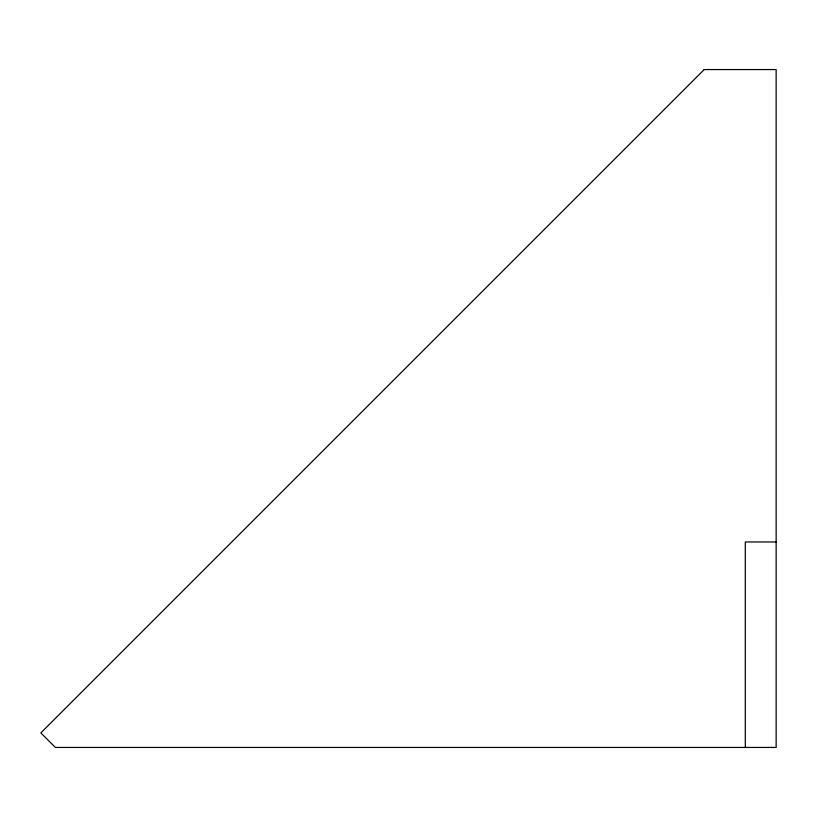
<?xml version="1.0" encoding="UTF-8"?>
<svg xmlns="http://www.w3.org/2000/svg" width="817" height="817" viewBox="0 0 817 817"><rect width="100%" height="100%" fill="white"/><g stroke="black" fill="none" stroke-linecap="round" stroke-linejoin="round"><path stroke-width="1.23" d="M776.14 541.957L745.308 541.957L745.308 747.443M704.203 69.557L40.85 732.91L55.382 747.443L776.15 747.443L776.14 69.557L704.203 69.557"/></g></svg>
